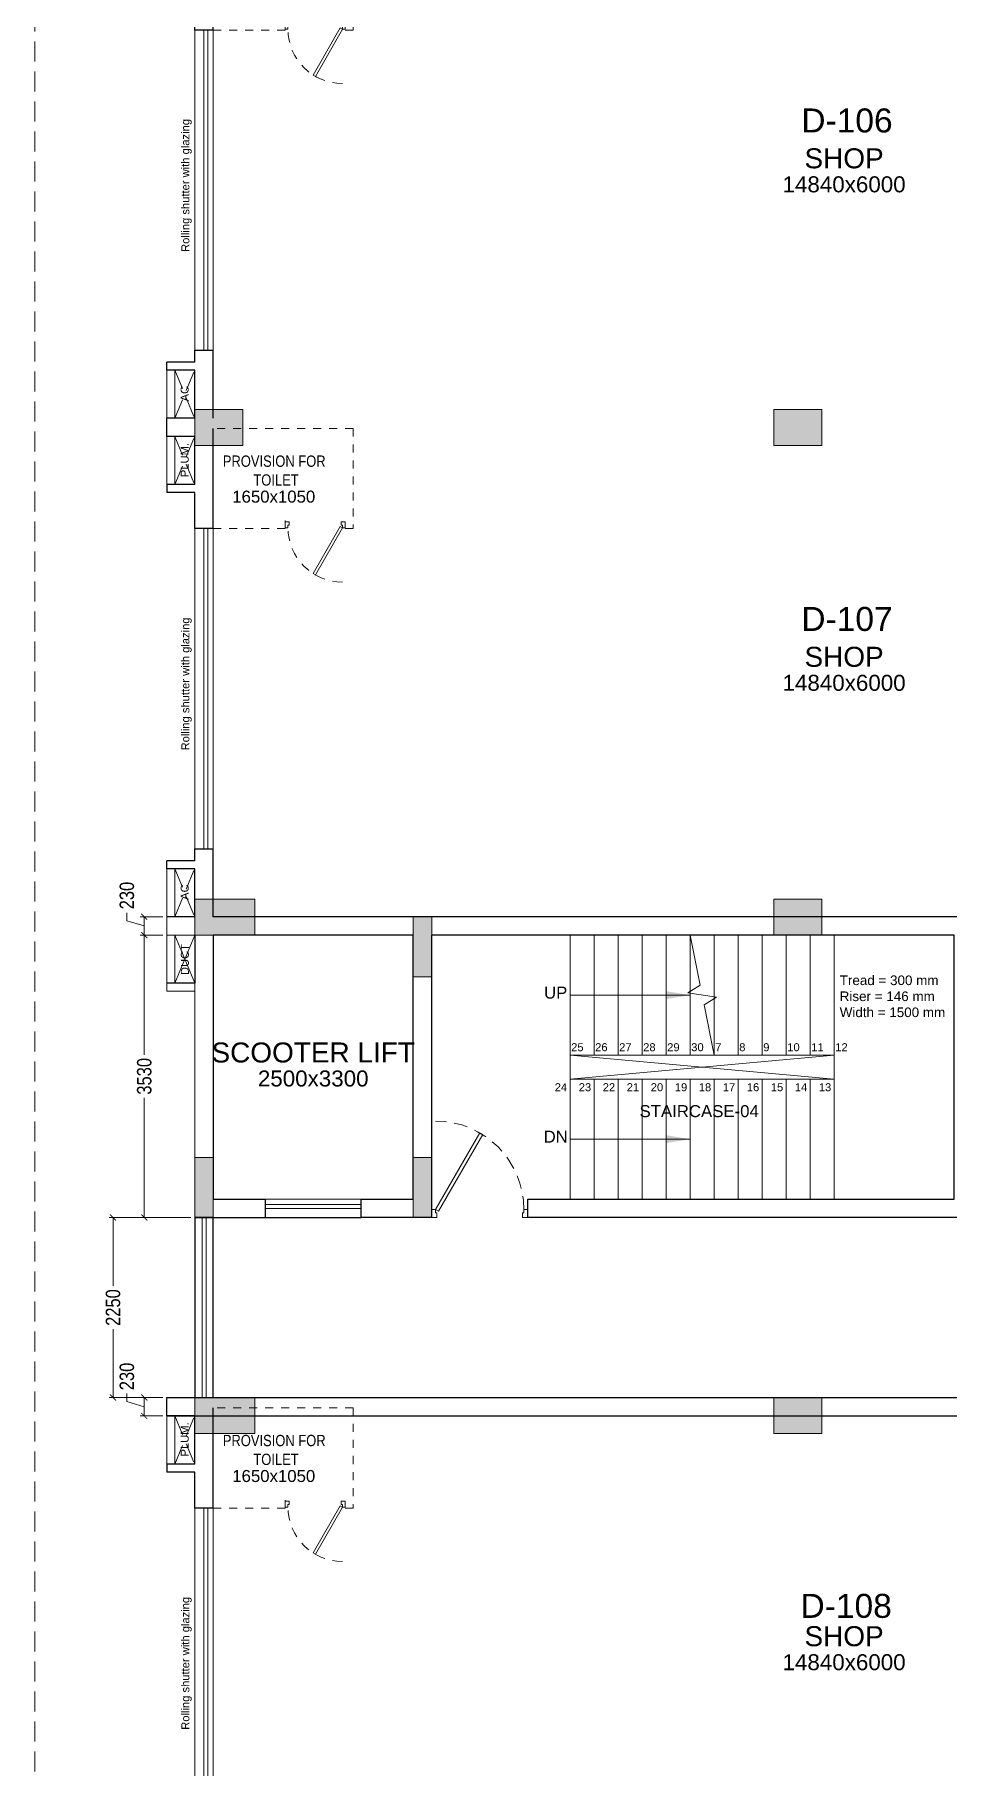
# Model space of a CAD drawing. Header units: metres. Extents: x 9819 to 10514, y 4405 to 4599.
# Drawn here: x 10071.02 to 10082.44, y 4453.6 to 4475.27 of the extents above; entities that cross this region are included whole.
import ezdxf
from ezdxf.enums import TextEntityAlignment as Align

# ---------------------------------------------------------------- set-up
doc = ezdxf.new("R2010")
doc.units = ezdxf.units.M
doc.header["$MEASUREMENT"] = 0
doc.header["$PDMODE"] = 35
doc.header["$PDSIZE"] = 0.3
doc.linetypes.add('DASHED2', pattern=[0.375, 0.25, -0.125])
doc.linetypes.add('HIDDEN', pattern=[0.375, 0.25, -0.125])
doc.layers.add('A_COL. NO', color=4, linetype='Continuous')
for name, color, linetype, lineweight in [('A_DOOR-WIN', 23, 'Continuous', 9), ('A_DOTTED', 8, 'HIDDEN', 0), ('A_EXCAVATION', 15, 'Continuous', 20), ('A_EXT DIM', 7, 'Continuous', 5), ('A_GLAZE', 140, 'Continuous', 5), ('A_LEDGE', 252, 'Continuous', 15), ('A_MISC', 8, 'Continuous', 20), ('A_SHOP NO.', 113, 'Continuous', 5), ('A_SILL 0.09', 9, 'Continuous', 9), ('A_STAIRS', 21, 'Continuous', 9), ('A_TEXT', 7, 'Continuous', 5), ('A_WALL', 7, 'Continuous', 30), ('A_Wall Hatch', 8, 'Continuous', 5), ('COLUMN-FINAL', 210, 'Continuous', 20), ('Doorline', 251, 'DASHED2', 13)]:
    doc.layers.add(name, color=color, linetype=linetype, lineweight=lineweight)
doc.layers.get('A_COL. NO').off()
doc.styles.add('A', font='ARIALN.TTF')
doc.styles.get("Standard").update_dxf_attribs({"font": 'arial.ttf'})
doc.dimstyles.new('DIM IN MM', dxfattribs={"dimtxt": 0.18, "dimasz": 0.075, "dimexe": 0.05, "dimexo": 0.05, "dimgap": 0.05, "dimtad": 0, "dimdec": 0, "dimlfac": 1000, "dimzin": 3, "dimdsep": 46, "dimtxsty": 'A', "dimblk1": 'ARCHTICK', "dimblk2": 'ARCHTICK', "dimsah": 1, "dimcen": 0, "dimclrd": 256, "dimclre": 256, "dimclrt": 256, "dimadec": 0, "dimazin": 0, "dimtfac": 1, "dimtdec": 0, "dimtofl": 0, "dimtmove": 1, "dimatfit": 3, "dimfxl": 1, "dimtolj": 1, "dimtzin": 0, "dimlwd": -1, "dimlwe": -1, "dimarcsym": 0})

# ---------------------------------------------------------------- blocks, each defined once
blk = doc.blocks.new('D 750')
at = {"layer": 'A_DOOR-WIN'}
for points in [[(-0.372, 0.665), (-0.035, 0.075), (-0.063, 0.059), (-0.4, 0.649)], [(-0.75, 0.075), (-0.75, 0), (-0.7, 0), (-0.7, 0.043), (-0.715, 0.043), (-0.715, 0.075)], [(0, 0.075), (0, 0), (-0.05, 0), (-0.05, 0.043), (-0.035, 0.043), (-0.035, 0.075)]]:
    blk.add_lwpolyline(points, close=True, dxfattribs=at)
at = {"layer": 'Doorline', "ltscale": 0.5}
blk.add_arc((-0.035, 0.075), 0.68, 90, 180, dxfattribs=at)
blk = doc.blocks.new('Typical shops 1st')
at = {"layer": 'A_DOOR-WIN'}
for p, q in [((0.465, -5.38), (0.465, -1.38)), ((0.515, -5.38), (0.515, -1.38))]:
    blk.add_line(p, q, dxfattribs=at)
at = {"layer": 'A_DOTTED'}
for p, q in [((0.1, -0.83), (0.35, -0.23)), ((0.1, -0.23), (0.35, -0.83)), ((0.1, -6.23), (0.35, -5.63)), ((0.1, -5.63), (0.35, -6.23))]:
    blk.add_line(p, q, dxfattribs=at)
at = {"layer": 'A_LEDGE'}
for p, q in [((0, -0.83), (0, -0.23)), ((0.1, -0.83), (0.1, -0.23)), ((0, -5.63), (0, -6.23)), ((0.1, -5.63), (0.1, -6.23))]:
    blk.add_line(p, q, dxfattribs=at)
at = {"layer": 'A_MISC', "linetype": 'DASHED2', "ltscale": 0.23}
for p, q in [((2.33, -0.13), (0.58, -0.13)), ((2.33, -0.13), (2.33, -1.38)), ((1.48, -1.38), (0.58, -1.38))]:
    blk.add_line(p, q, dxfattribs=at)
at = {"layer": 'A_MISC'}
for p, q in [((1.48, -1.28), (1.48, -1.38)), ((2.33, -1.38), (2.23, -1.38))]:
    blk.add_line(p, q, dxfattribs=at)
at = {"layer": 'A_SILL 0.09'}
for p, q in [((0.35, -5.38), (0.35, -1.38)), ((0.58, -1.38), (0.58, -5.38))]:
    blk.add_line(p, q, dxfattribs=at)
at = {"layer": 'A_WALL'}
for p, q in [((0, -0.23), (0, 0)), ((0.58, -1.38), (0.58, -0.13)), ((0.35, -0.23), (0, -0.23)), ((0.35, -0.83), (0.35, -0.23)), ((0.35, -0.83), (0, -0.83)), ((0, -0.83), (0, -0.93)), ((0.35, -0.93), (0, -0.93)), ((0.35, -1.38), (0.35, -0.93)), ((0.58, -1.38), (0.35, -1.38)), ((0.35, -5.53), (0.35, -5.38)), ((0.35, -5.38), (0.58, -5.38)), ((0.58, -6.23), (0.58, -5.38)), ((0.35, -5.53), (0, -5.53)), ((0, -5.63), (0, -5.53)), ((0.35, -5.63), (0, -5.63)), ((0.35, -6.23), (0.35, -5.63)), ((0.35, -6.23), (0, -6.23))]:
    blk.add_line(p, q, dxfattribs=at)
at = {"layer": 'A_MISC', "xscale": -1, "rotation": 180}
blk.add_blockref('D 750', (2.23, -1.293), dxfattribs=at)
at = {"insert": (0.356, -0.466), "char_height": 0.1411, "width": 1.97366, "attachment_point": 1, "style": 'A'}
blk.add_mtext('\\pxqc;PROVISION FOR\\P TOILET ', dxfattribs=at)
at = {"layer": 'A_TEXT'}
for s, p in [('PLUM.', (0.274, -0.523)), ('Rolling shutter with glazing', (0.282, -3.321)), ('AC', (0.274, -5.923))]:
    blk.add_text(s, height=0.1, rotation=90, dxfattribs=at).set_placement(p, align=Align.CENTER)
for s, height, p in [('1650x1050', 0.15, (1.337, -1.055)), ('SHOP', 0.25, (8.463, -3.107)), ('14840x6000', 0.2, (8.463, -3.407))]:
    blk.add_text(s, height=height, dxfattribs=at).set_placement(p, align=Align.CENTER)
blk = doc.blocks.new('_ARCHTICK')
at = {"color": 0, "linetype": 'ByBlock', "const_width": 0.15}
blk.add_lwpolyline([(-0.5, -0.5), (0.5, 0.5)], dxfattribs=at)
blk = doc.blocks.new('D-900')
at = {"layer": 'A_DOOR-WIN'}
for points in [[(0.45, 0.794), (0.035, 0.075), (0.063, 0.059), (0.478, 0.778)], [(0, 0.075), (0, 0), (0.05, 0), (0.05, 0.043), (0.035, 0.043), (0.035, 0.075)], [(0.9, 0.075), (0.9, 0), (0.85, 0), (0.85, 0.043), (0.865, 0.043), (0.865, 0.075)]]:
    blk.add_lwpolyline(points, close=True, dxfattribs=at)
at = {"layer": 'Doorline', "ltscale": 0.5}
blk.add_arc((0.035, 0.075), 0.83, 0, 90, dxfattribs=at)
blk = doc.blocks.new('*D4023')
at = {"layer": 'A_EXT DIM', "transparency": 16777216}
for p, q in [((10072.168, 4464.193), (10072.168, 4464.293)), ((10072.615, 4464.243), (10072.335, 4464.243)), ((10072.385, 4464.243), (10072.385, 4464.013)), ((10072.385, 4464.128), (10072.168, 4464.193)), ((10072.615, 4464.013), (10072.335, 4464.013))]:
    blk.add_line(p, q, dxfattribs=at)
at = {"layer": 'Defpoints', "color": 0, "transparency": 16777216}
for p in [(10072.665, 4464.243), (10072.385, 4464.013), (10072.665, 4464.013)]:
    blk.add_point(p, dxfattribs=at)
at = {"layer": 'A_EXT DIM', "transparency": 16777216, "xscale": 0.075, "yscale": 0.075, "zscale": 0.075}
for p, rotation in [((10072.385, 4464.243), 90), ((10072.385, 4464.013), 270)]:
    blk.add_blockref('_ARCHTICK', p, dxfattribs=dict(at, rotation=rotation))
at = {"layer": 'A_EXT DIM', "transparency": 16777216, "insert": (10072.168, 4464.507), "char_height": 0.18, "attachment_point": 5, "rotation": 90, "style": 'A'}
blk.add_mtext('\\A1;230', dxfattribs=at)
blk = doc.blocks.new('*D4024')
at = {"layer": 'A_EXT DIM', "transparency": 16777216}
for p, q in [((10072.615, 4464.013), (10072.335, 4464.013)), ((10072.385, 4464.013), (10072.385, 4462.518)), ((10072.385, 4460.483), (10072.385, 4461.978)), ((10072.965, 4460.483), (10072.335, 4460.483))]:
    blk.add_line(p, q, dxfattribs=at)
at = {"layer": 'Defpoints', "color": 0, "transparency": 16777216}
for p in [(10072.665, 4464.013), (10072.385, 4460.483), (10073.015, 4460.483)]:
    blk.add_point(p, dxfattribs=at)
at = {"layer": 'A_EXT DIM', "transparency": 16777216, "xscale": 0.075, "yscale": 0.075, "zscale": 0.075}
for p, rotation in [((10072.385, 4464.013), 90), ((10072.385, 4460.483), 270)]:
    blk.add_blockref('_ARCHTICK', p, dxfattribs=dict(at, rotation=rotation))
at = {"layer": 'A_EXT DIM', "transparency": 16777216, "insert": (10072.385, 4462.248), "char_height": 0.18, "attachment_point": 5, "rotation": 90, "style": 'A'}
blk.add_mtext('\\A1;3530', dxfattribs=at)
blk = doc.blocks.new('*D4025')
at = {"layer": 'A_EXT DIM', "transparency": 16777216}
for p, q in [((10072.965, 4460.483), (10071.945, 4460.483)), ((10071.995, 4460.483), (10071.995, 4459.629)), ((10071.995, 4458.233), (10071.995, 4459.086)), ((10072.615, 4458.233), (10071.945, 4458.233))]:
    blk.add_line(p, q, dxfattribs=at)
at = {"layer": 'Defpoints', "color": 0, "transparency": 16777216}
for p in [(10073.015, 4460.483), (10071.995, 4458.233), (10072.665, 4458.233)]:
    blk.add_point(p, dxfattribs=at)
at = {"layer": 'A_EXT DIM', "transparency": 16777216, "xscale": 0.075, "yscale": 0.075, "zscale": 0.075}
for p, rotation in [((10071.995, 4460.483), 90), ((10071.995, 4458.233), 270)]:
    blk.add_blockref('_ARCHTICK', p, dxfattribs=dict(at, rotation=rotation))
at = {"layer": 'A_EXT DIM', "transparency": 16777216, "insert": (10071.995, 4459.358), "char_height": 0.18, "attachment_point": 5, "rotation": 90, "style": 'A'}
blk.add_mtext('\\A1;2250', dxfattribs=at)
blk = doc.blocks.new('*D4026')
at = {"layer": 'A_EXT DIM', "transparency": 16777216}
for p, q in [((10072.168, 4458.183), (10072.168, 4458.283)), ((10072.385, 4458.118), (10072.168, 4458.183)), ((10072.615, 4458.233), (10072.335, 4458.233)), ((10072.385, 4458.233), (10072.385, 4458.003)), ((10072.615, 4458.003), (10072.335, 4458.003))]:
    blk.add_line(p, q, dxfattribs=at)
at = {"layer": 'Defpoints', "color": 0, "transparency": 16777216}
for p in [(10072.665, 4458.233), (10072.385, 4458.003), (10072.665, 4458.003)]:
    blk.add_point(p, dxfattribs=at)
at = {"layer": 'A_EXT DIM', "transparency": 16777216, "xscale": 0.075, "yscale": 0.075, "zscale": 0.075}
for p, rotation in [((10072.385, 4458.233), 90), ((10072.385, 4458.003), 270)]:
    blk.add_blockref('_ARCHTICK', p, dxfattribs=dict(at, rotation=rotation))
at = {"layer": 'A_EXT DIM', "transparency": 16777216, "insert": (10072.168, 4458.497), "char_height": 0.18, "attachment_point": 5, "rotation": 90, "style": 'A'}
blk.add_mtext('\\A1;230', dxfattribs=at)
blk = doc.blocks.new('Wing D Columns')
at = {"layer": 'COLUMN-FINAL'}
for color, points in [(1, [(0, -24.35), (0, -24.8), (0.6, -24.8), (0.6, -24.35)]), (3, [(7.235, -24.35), (7.235, -24.8), (7.835, -24.8), (7.835, -24.35)]), (4, [(0, -30.47), (0, -30.92), (0.75, -30.92), (0.75, -30.47)]), (1, [(7.235, -30.47), (7.235, -30.92), (7.835, -30.92), (7.835, -30.47)]), (4, [(0, -36.7), (0, -37.15), (0.75, -37.15), (0.75, -36.7)]), (1, [(7.235, -36.7), (7.235, -37.15), (7.835, -37.15), (7.835, -36.7)])]:
    blk.add_hatch(color=color, dxfattribs=at).paths.add_polyline_path(points)
h = blk.add_hatch(color=30, dxfattribs=at)
h.dxf.hatch_style = 1
h.paths.add_polyline_path([(2.73, -31.44), (2.96, -31.44), (2.96, -30.69), (2.73, -30.69)])
h = blk.add_hatch(color=5, dxfattribs=at)
h.dxf.hatch_style = 1
h.paths.add_polyline_path([(0, -34.45), (0.23, -34.45), (0.23, -33.7), (0, -33.7)])
h = blk.add_hatch(color=30, dxfattribs=at)
h.dxf.hatch_style = 1
h.paths.add_polyline_path([(2.73, -34.45), (2.96, -34.45), (2.96, -33.7), (2.73, -33.7)])
at = {"layer": 'COLUMN-FINAL', "color": 1}
for points in [[(0, -24.35), (0, -24.8), (0.6, -24.8), (0.6, -24.35)], [(7.235, -30.47), (7.235, -30.92), (7.835, -30.92), (7.835, -30.47)], [(7.235, -36.7), (7.235, -37.15), (7.835, -37.15), (7.835, -36.7)]]:
    blk.add_lwpolyline(points, close=True, dxfattribs=at)
at = {"layer": 'COLUMN-FINAL', "color": 3}
blk.add_lwpolyline([(7.235, -24.35), (7.235, -24.8), (7.835, -24.8), (7.835, -24.35)], close=True, dxfattribs=at)
at = {"layer": 'COLUMN-FINAL', "color": 4}
for points in [[(0, -30.47), (0, -30.92), (0.75, -30.92), (0.75, -30.47)], [(0, -36.7), (0, -37.15), (0.75, -37.15), (0.75, -36.7)]]:
    blk.add_lwpolyline(points, close=True, dxfattribs=at)
at = {"layer": 'COLUMN-FINAL', "color": 30}
for points in [[(2.73, -31.44), (2.96, -31.44), (2.96, -30.69), (2.73, -30.69)], [(2.73, -34.45), (2.96, -34.45), (2.96, -33.7), (2.73, -33.7)]]:
    blk.add_lwpolyline(points, close=True, dxfattribs=at)
at = {"layer": 'COLUMN-FINAL', "color": 5}
blk.add_lwpolyline([(0, -34.45), (0.23, -34.45), (0.23, -33.7), (0, -33.7)], close=True, dxfattribs=at)
blk = doc.blocks.new('WING-D REVISED COLU.')
at = {"layer": 'A_EXCAVATION'}
blk.add_blockref('Wing D Columns', (5532.543, -8729.918), dxfattribs=at)

msp = doc.modelspace()

# ---------------------------------------------------------------- linework, layer by layer
at = {"layer": 'A_DOOR-WIN'}
for p, q in [((10075.0955, 4460.6478), (10073.8955, 4460.6478)), ((10075.0955, 4460.5978), (10073.8955, 4460.5978))]:
    msp.add_line(p, q, dxfattribs=at)
at = {"layer": 'A_DOTTED'}
msp.add_lwpolyline([(10194.3455, 4418.6228), (10196.3455, 4418.6228), (10196.3455, 4496.9328), (10162.4355, 4496.9328), (10162.4355, 4464.2428), (10150.6355, 4464.2428), (10150.6355, 4496.9328), (10116.7255, 4496.9328), (10116.7255, 4464.2428), (10104.9255, 4464.2428), (10104.9255, 4496.9328), (10071.0155, 4496.9328), (10071.0155, 4424.8528), (10104.9255, 4424.8528), (10104.9255, 4458.0028), (10116.7255, 4458.0028), (10116.7255, 4418.6228), (10150.6355, 4418.6228), (10150.6355, 4458.0028), (10162.4355, 4458.0028), (10162.4355, 4418.6228), (10196.3455, 4418.6228)], dxfattribs=at)
at = {"layer": 'A_DOTTED', "linetype": 'Continuous'}
for points in [[(10081.0055, 4460.7128), (10081.0055, 4462.2128), (10077.7055, 4462.5128), (10077.7055, 4464.0128)], [(10077.7055, 4460.7128), (10077.7055, 4462.2128), (10081.0055, 4462.5128), (10081.0055, 4464.0128)]]:
    msp.add_lwpolyline(points, dxfattribs=at)
at = {"layer": 'A_GLAZE'}
for p, q in [((10073.1086, 4460.4828), (10073.1086, 4458.2328)), ((10073.1586, 4460.4828), (10073.1586, 4458.2328))]:
    msp.add_line(p, q, dxfattribs=at)
at = {"layer": 'A_SILL 0.09'}
for p, q in [((10073.8955, 4460.7128), (10075.0955, 4460.7128)), ((10073.2455, 4460.4828), (10073.2455, 4458.2328))]:
    msp.add_line(p, q, dxfattribs=at)
msp.add_lwpolyline([(10073.0155, 4463.3128), (10073.0155, 4460.4828), (10073.0155, 4458.2328)], dxfattribs=at)
at = {"layer": 'A_STAIRS'}
for p, q in [((10078.0055, 4462.5128), (10078.0055, 4464.0128)), ((10078.3055, 4462.5128), (10078.3055, 4464.0128)), ((10078.6055, 4462.5128), (10078.6055, 4464.0128)), ((10078.9055, 4462.5128), (10078.9055, 4464.0128)), ((10079.8055, 4462.5128), (10079.8055, 4464.0128)), ((10080.1055, 4462.5128), (10080.1055, 4464.0128)), ((10080.4055, 4462.5128), (10080.4055, 4464.0128)), ((10080.7055, 4462.5128), (10080.7055, 4464.0128)), ((10078.0055, 4462.2128), (10078.0055, 4460.7128)), ((10078.3055, 4462.2128), (10078.3055, 4460.7128)), ((10078.6055, 4462.2128), (10078.6055, 4460.7128)), ((10078.9055, 4462.2128), (10078.9055, 4460.7128)), ((10079.2055, 4462.2128), (10079.2055, 4460.7128)), ((10079.5055, 4462.2128), (10079.5055, 4460.7128)), ((10079.8055, 4462.2128), (10079.8055, 4460.7128)), ((10080.1055, 4462.2128), (10080.1055, 4460.7128)), ((10080.4055, 4462.2128), (10080.4055, 4460.7128)), ((10080.7055, 4462.2128), (10080.7055, 4460.7128))]:
    msp.add_line(p, q, dxfattribs=at)
at = {"layer": 'A_STAIRS', "linetype": 'Continuous'}
msp.add_lwpolyline([(10079.5055, 4464.0128), (10079.5055, 4462.5128), (10079.38, 4463.1402), (10079.5361, 4463.2352), (10079.1748, 4463.2904), (10079.331, 4463.3854), (10079.2055, 4464.0128), (10079.2055, 4462.5128)], dxfattribs=at)
at = {"layer": 'A_STAIRS'}
msp.add_lwpolyline([(10077.7055, 4462.5128), (10081.0055, 4462.5128), (10081.0055, 4462.2128), (10077.7055, 4462.2128)], close=True, dxfattribs=at)
at = {"layer": 'A_WALL'}
for p, q in [((10102.6955, 4464.2428), (10073.2455, 4464.2428)), ((10073.0155, 4460.4828), (10073.8955, 4460.4828)), ((10072.6655, 4458.2328), (10103.2755, 4458.2328)), ((10072.6655, 4458.0028), (10103.2755, 4458.0028))]:
    msp.add_line(p, q, dxfattribs=at)
for points in [[(10073.0155, 4464.0128), (10073.0155, 4463.4128), (10072.6655, 4463.4128)], [(10085.0555, 4461.6828), (10085.0555, 4460.7128), (10085.0555, 4460.4828), (10077.1755, 4460.4828), (10077.1755, 4460.7128), (10082.5055, 4460.7128), (10082.5055, 4464.0128), (10075.9755, 4464.0128), (10075.9755, 4460.4828), (10075.0955, 4460.4828)]]:
    msp.add_lwpolyline(points, dxfattribs=at)
for points in [[(10075.7455, 4460.7128), (10075.7455, 4464.0128), (10073.2455, 4464.0128), (10073.2455, 4460.7128), (10073.8955, 4460.7128), (10073.8955, 4460.4828), (10075.0955, 4460.4828), (10075.0955, 4460.7128)], [(10073.2455, 4460.4828), (10073.0155, 4460.4828), (10073.0155, 4458.2328), (10073.2455, 4458.2328)]]:
    msp.add_lwpolyline(points, close=True, dxfattribs=at)
at = {"layer": 'A_Wall Hatch'}
msp.add_lwpolyline([(10072.6655, 4464.2428), (10072.6655, 4464.0128), (10073.0155, 4464.0128), (10072.7655, 4463.4128), (10072.7655, 4464.0128), (10073.0155, 4463.4128), (10073.0155, 4463.3128), (10072.6655, 4463.3128), (10072.6655, 4463.4128), (10072.6655, 4464.0128)], dxfattribs=at)

# ---------------------------------------------------------------- block references
at = {"layer": 'A_COL. NO'}
msp.add_blockref('WING-D REVISED COLU.', (4540.4727, 13224.8507), dxfattribs=at)
at = {"layer": 'A_DOOR-WIN', "xscale": 1.333333333270275, "yscale": 1.333333333270275, "zscale": 1.333333333270275}
msp.add_blockref('D-900', (10075.9755, 4460.4828), dxfattribs=at)
at = {"layer": 'A_Wall Hatch'}
for p in [(10072.6655, 4476.7028), (10072.6655, 4470.4728), (10072.6655, 4458.2328)]:
    msp.add_blockref('Typical shops 1st', p, dxfattribs=at)

# ---------------------------------------------------------------- texts
at = {"layer": 'A_SHOP NO.'}
for s, p in [('D-106', (10081.1647, 4474.0441)), ('D-107', (10081.1647, 4467.8141)), ('D-108', (10081.1544, 4455.48))]:
    msp.add_text(s, height=0.3, dxfattribs=at).set_placement(p, align=Align.CENTER)
at = {"layer": 'A_STAIRS'}
for s, p in [('25', (10077.7183, 4462.5616)), ('26', (10078.0183, 4462.5616)), ('27', (10078.3183, 4462.5616)), ('28', (10078.6183, 4462.5616)), ('29', (10078.9183, 4462.5616)), ('30', (10079.2183, 4462.5616)), ('7', (10079.5183, 4462.5616)), ('8', (10079.8183, 4462.5616)), ('9', (10080.1183, 4462.5616)), ('10', (10080.4183, 4462.5616)), ('11', (10080.7183, 4462.5616)), ('12', (10081.0183, 4462.5616))]:
    msp.add_text(s, height=0.1, dxfattribs=at).set_placement(p)
for s, p in [('24', (10077.6684, 4462.0617)), ('23', (10077.9684, 4462.0617)), ('22', (10078.2684, 4462.0617)), ('21', (10078.5684, 4462.0617)), ('20', (10078.8684, 4462.0617)), ('19', (10079.1684, 4462.0617)), ('18', (10079.4684, 4462.0617)), ('17', (10079.7684, 4462.0617)), ('16', (10080.0684, 4462.0617)), ('15', (10080.3684, 4462.0617)), ('14', (10080.6684, 4462.0617)), ('13', (10080.9684, 4462.0617))]:
    msp.add_text(s, height=0.1, dxfattribs=at).set_placement(p, align=Align.RIGHT)
at = {"layer": 'A_TEXT'}
msp.add_text('DUCT', height=0.1, rotation=90, dxfattribs=at).set_placement((10072.9417, 4463.7072), align=Align.CENTER)
for s, height, p in [('UP', 0.15, (10077.5253, 4463.2188)), ('SCOOTER LIFT', 0.25, (10074.4955, 4462.4208)), ('2500x3300', 0.2, (10074.4955, 4462.1208)), ('STAIRCASE-04', 0.15, (10079.3179, 4461.7378)), ('DN', 0.15, (10077.5253, 4461.4188))]:
    msp.add_text(s, height=height, dxfattribs=at).set_placement(p, align=Align.CENTER)
at = {"layer": 'A_TEXT', "insert": (10081.9048, 4463.5081), "char_height": 0.12, "width": 1.661733, "attachment_point": 2}
msp.add_mtext('\\pxql;Tread = 300 mm\\PRiser = 146 mm\\PWidth = 1500 mm', dxfattribs=at)

# ---------------------------------------------------------------- dimensions: what is measured, and where the dimension line sits
at = {"layer": 'A_EXT DIM'}
for base, p1, p2, picture, middle in [((10072.3852, 4464.0128), (10072.6655, 4464.2428), (10072.6655, 4464.0128), '*D4023', (10072.1683, 4464.3429)), ((10072.3852, 4460.4828), (10072.6655, 4464.0128), (10073.0155, 4460.4828), '*D4024', (10072.3852, 4462.2478)), ((10071.9946, 4458.2328), (10073.0155, 4460.4828), (10072.6655, 4458.2328), '*D4025', (10071.9946, 4459.3578)), ((10072.3852, 4458.0028), (10072.6655, 4458.2328), (10072.6655, 4458.0028), '*D4026', (10072.1683, 4458.3329))]:
    dim = msp.add_linear_dim(base=base, p1=p1, p2=p2, angle=90, dimstyle='DIM IN MM', override={"dimpost": '\\X'}, dxfattribs=at)
    dim.commit()
    dim.dimension.update_dxf_attribs({"geometry": picture, "text_midpoint": middle})

# ---------------------------------------------------------------- leaders
at = {"layer": 'A_STAIRS'}
for points in [[(10079.2055, 4463.2628), (10077.7055, 4463.2628)], [(10079.2055, 4461.4628), (10077.7055, 4461.4628)]]:
    msp.add_leader(points, dimstyle='DIM IN MM', override={"dimasz": 0.3, "dimgap": 0.05, "dimtad": 0}, dxfattribs=at)

doc.saveas('drawing.dxf')
